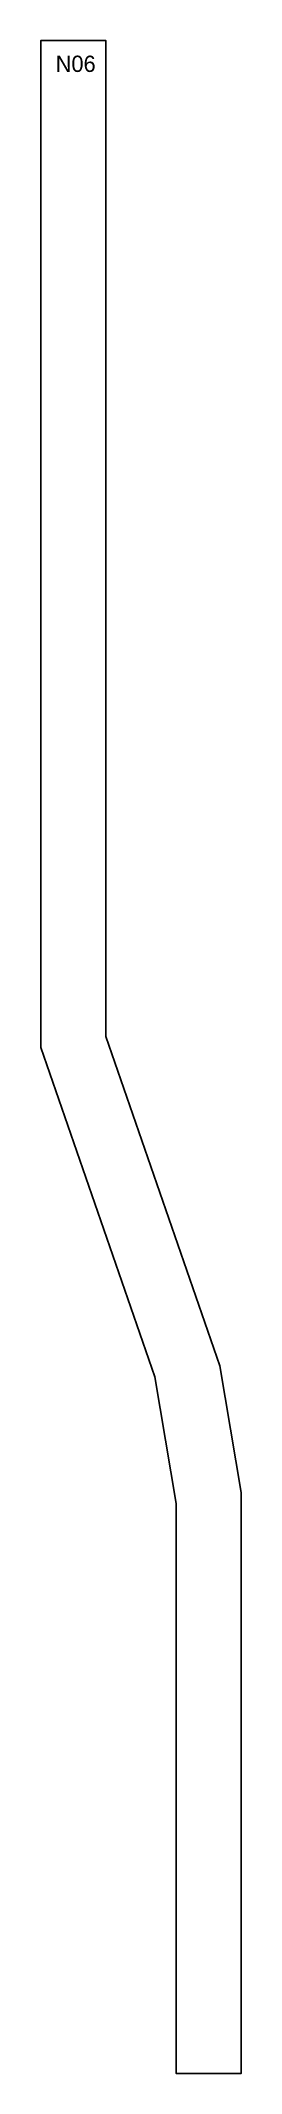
# Model space of a CAD drawing. Header units: millimetres. Extents: x 0 to 62, y 0 to 624.
import ezdxf

# ---------------------------------------------------------------- set-up
doc = ezdxf.new("R2010")
doc.units = ezdxf.units.MM
doc.styles.add('LIST GHÉP ĐIỆN', font='arial.ttf')

msp = doc.modelspace()

# ---------------------------------------------------------------- linework, layer by layer
at = {"color": 8}
msp.add_lwpolyline([(20, 318.32), (54.96, 217.22), (61.5, 178.32), (61.5, 0), (41.5, 0), (41.5, 174.96), (34.96, 213.86), (0, 314.96), (0, 624.1), (20, 624.1)], close=True, dxfattribs=at)

# ---------------------------------------------------------------- texts
at = {"color": 0, "insert": (4.59, 619.49), "char_height": 5, "attachment_point": 1, "style": 'LIST GHÉP ĐIỆN'}
msp.add_mtext_dynamic_manual_height_columns('{\\Ftxt|c0;N06}', width=14.02, gutter_width=9.5, heights=[-5], dxfattribs=at)

doc.saveas('drawing.dxf')
